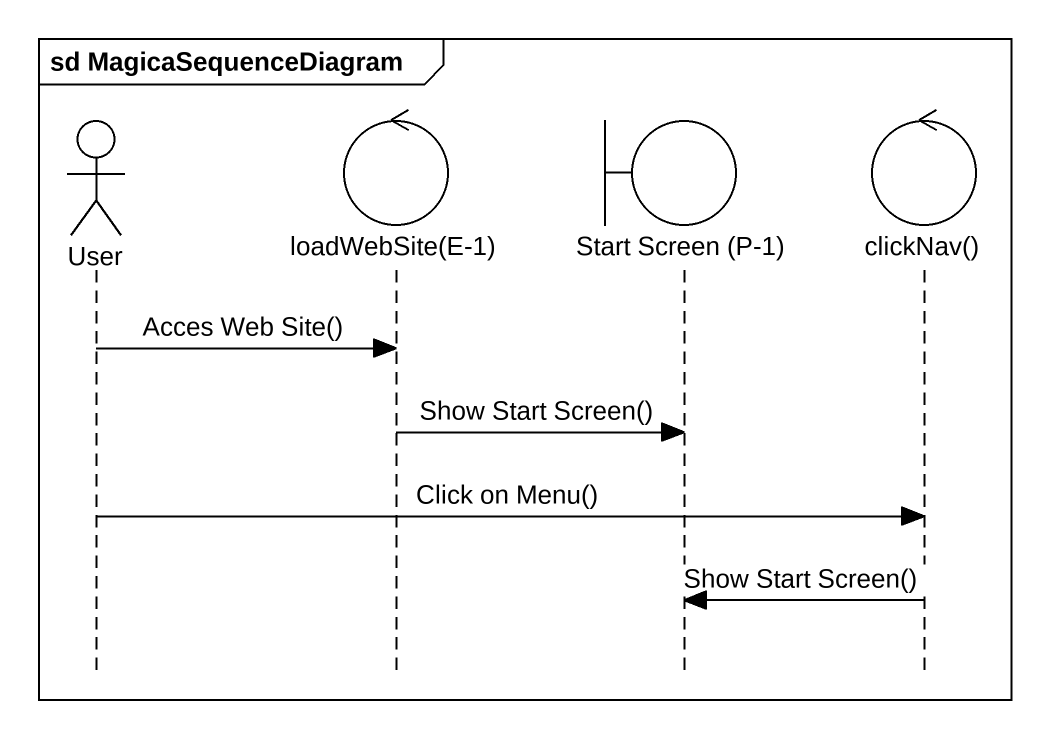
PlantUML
@startuml
mainframe sd MagicaSequenceDiagram
hide footbox
actor User
control "loadWebSite(E-1)" as loadWebSite_E_1
boundary "Start Screen (P-1)" as Start_Screen_P_1
control "clickNav()" as clickNav

User -> loadWebSite_E_1 : Acces Web Site()
loadWebSite_E_1 -> Start_Screen_P_1 : Show Start Screen()
User -> clickNav : Click on Menu()
clickNav -> Start_Screen_P_1 : Show Start Screen()
@enduml
